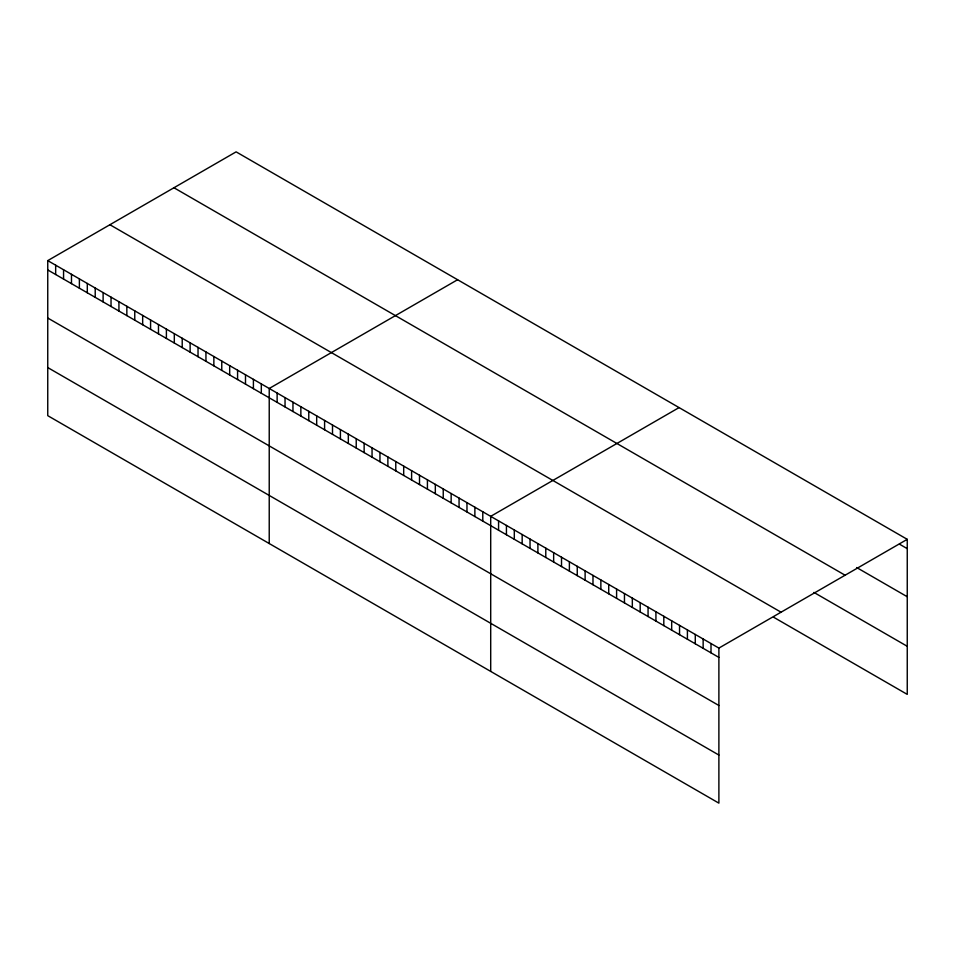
<?xml version="1.0" encoding="UTF-8"?>
<svg xmlns="http://www.w3.org/2000/svg" width="955" height="955" viewBox="0 0 955 955"><rect width="100%" height="100%" fill="white"/><g stroke="black" fill="none" stroke-linecap="round" stroke-linejoin="round"><path stroke-width="1.43" d="M47.75 260.62L718.888 648.087L718.888 803.143L47.75 415.664L47.75 260.62L236.112 151.857L907.25 539.336L907.25 694.38L773.49 617.157M457.588 279.731L269.226 388.482L269.226 543.526M679.065 407.594L490.703 516.345L490.703 671.401M718.888 648.087L907.25 539.336M899.383 544.111L907.25 548.659M856.671 567.545L907.25 596.744M173.953 187.753L845.091 575.22M813.958 592.434L907.25 646.296M109.909 224.723L781.047 612.203M47.75 269.943L718.888 657.41M47.75 318.027L718.888 705.506M47.75 367.568L718.888 755.047M711.009 643.551L711.009 652.874M703.143 639.002L703.143 648.326M695.276 634.466L695.276 643.789M687.409 629.918L687.409 639.241M679.542 625.37L679.542 634.693M671.675 620.834L671.675 630.157M663.809 616.285L663.809 625.609M655.93 611.749L655.93 621.072M648.063 607.201L648.063 616.524M640.196 602.665L640.196 611.988M632.329 598.117L632.329 607.44M624.463 593.58L624.463 602.903M616.596 589.032L616.596 598.355M608.729 584.496L608.729 593.807M600.862 579.948L600.862 589.271M592.983 575.399L592.983 584.723M585.117 570.863L585.117 580.186M577.25 566.315L577.25 575.638M569.383 561.779L569.383 571.102M561.516 557.231L561.516 566.554M553.649 552.694L553.649 562.018M545.783 548.146L545.783 557.469M537.904 543.61L537.904 552.933M530.037 539.062L530.037 548.385M522.17 534.514L522.17 543.837M514.303 529.977L514.303 539.3M506.437 525.429L506.437 534.752M498.57 520.893L498.57 530.216M482.788 511.785L482.788 521.108M474.874 507.212L474.874 516.536M466.971 502.652L466.971 511.976M459.057 498.08L459.057 507.403M451.154 493.52L451.154 502.831M443.239 488.948L443.239 498.271M435.325 484.376L435.325 493.699M427.422 479.816L427.422 489.139M419.508 475.244L419.508 484.567M411.605 470.684L411.605 480.007M403.69 466.112L403.69 475.435M395.776 461.552L395.776 470.875M387.873 456.979L387.873 466.303M379.959 452.419L379.959 461.743M372.056 447.847L372.056 457.17M364.142 443.275L364.142 452.598M356.227 438.715L356.227 448.038M348.324 434.143L348.324 443.466M340.41 429.583L340.41 438.906M332.507 425.011L332.507 434.334M324.593 420.451L324.593 429.774M316.678 415.879L316.678 425.202M308.775 411.319L308.775 420.642M300.861 406.746L300.861 416.07M292.958 402.186L292.958 411.51M285.044 397.614L285.044 406.937M277.129 393.042L277.129 402.365M261.312 383.91L261.312 393.233M253.409 379.35L253.409 388.673M245.495 374.778L245.495 384.101M237.58 370.218L237.58 379.541M229.678 365.646L229.678 374.969M221.763 361.086L221.763 370.409M213.86 356.513L213.86 365.837M205.946 351.953L205.946 361.265M198.031 347.381L198.031 356.704M190.129 342.809L190.129 352.132M182.214 338.249L182.214 347.572M174.311 333.677L174.311 343M166.397 329.117L166.397 338.44M158.482 324.545L158.482 333.868M150.58 319.985L150.58 329.308M142.665 315.413L142.665 324.736M134.762 310.853L134.762 320.176M126.848 306.28L126.848 315.604M118.933 301.708L118.933 311.032M111.031 297.148L111.031 306.471M103.116 292.576L103.116 301.899M95.214 288.016L95.214 297.339M87.299 283.444L87.299 292.767M79.384 278.884L79.384 288.207M71.482 274.312L71.482 283.635M63.567 269.752L63.567 279.075M55.665 265.18L55.665 274.503"/></g></svg>
